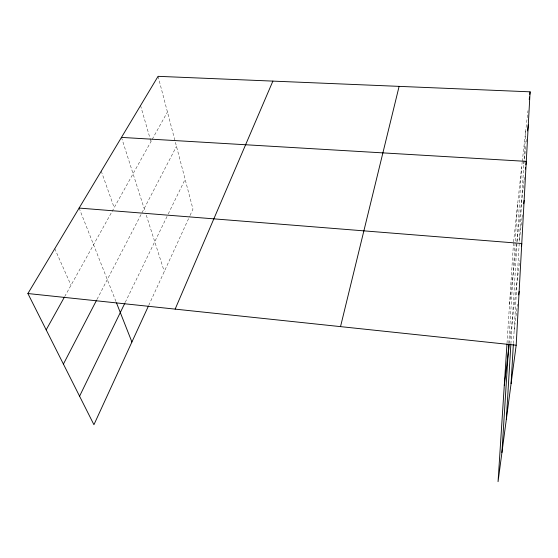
<?xml version="1.0" encoding="UTF-8"?>
<svg xmlns="http://www.w3.org/2000/svg" width="558" height="558" viewBox="0 0 558 558"><rect width="100%" height="100%" fill="white"/><g stroke="black" fill="none" stroke-linecap="round" stroke-linejoin="round"><path stroke-width="0.42" stroke-dasharray="2.79 2.09" d="M513.395 343.595L525.755 130.426M510.898 343.923L521.591 167.358M508.784 343.289L517.629 202.491M507.013 343.24L513.513 242.758M513.569 241.893L522.169 162.204M522.267 161.346L527.973 110.7M523.809 163.94L525.95 145.296M526.334 141.906L526.626 139.367M509.51 304.591L523.983 181.008M524.081 180.157L524.478 176.74M519.414 239.752L521.981 218.345M522.086 217.487L522.393 214.914M509.433 343.568L519.658 260.6M514.148 330.538L517.503 304.222M148.714 305.414L189.685 216.225M190.048 215.43L192.956 209.104L158.067 76.327M125.25 302.338L167.888 214.718M168.265 213.944L185.123 179.299M97.022 299.353L176.468 146.37M64.686 296.598L111.649 212.221M112.067 211.468L151.804 140.079M152.222 139.326L167.435 111.991M54.782 248.68L70.999 285.257M79.117 208.071L116.176 302.073M101.249 171.139L114.174 207.688M121.47 137.401L145.233 211.873M146.294 215.186L164.275 271.544M140.546 105.56L150.96 141.599"/><path stroke-width="0.84" d="M506.957 344.098L498.057 481.673L516.178 345.214L530.1 91.826L158.067 76.327L27.9 293.536L93.925 424.708L148.358 306.189M511.072 383.632L513.346 344.467M506.322 419.4L510.842 344.781M501.921 452.559L508.729 344.16M529.228 99.547L529.521 96.973M529.807 94.4L530.1 91.826M527.596 130.893L528.28 124.957M525.378 169.06L525.58 167.351M525.88 164.791L526.278 161.374L121.47 137.401M523.725 203.782L524.136 200.357M504.286 385.306L509.328 344.412M521.451 246.057L521.765 243.49L79.117 208.071M518.696 294.882L519.128 291.485M340.526 326.618L399.11 86.371M175.149 309.118L272.883 81.112M79.578 396.201L124.873 303.127M63.41 364.081L96.632 300.113M46.175 329.848L64.268 297.351M27.9 293.536L516.178 345.214M116.489 302.875L131.911 341.998"/></g></svg>
